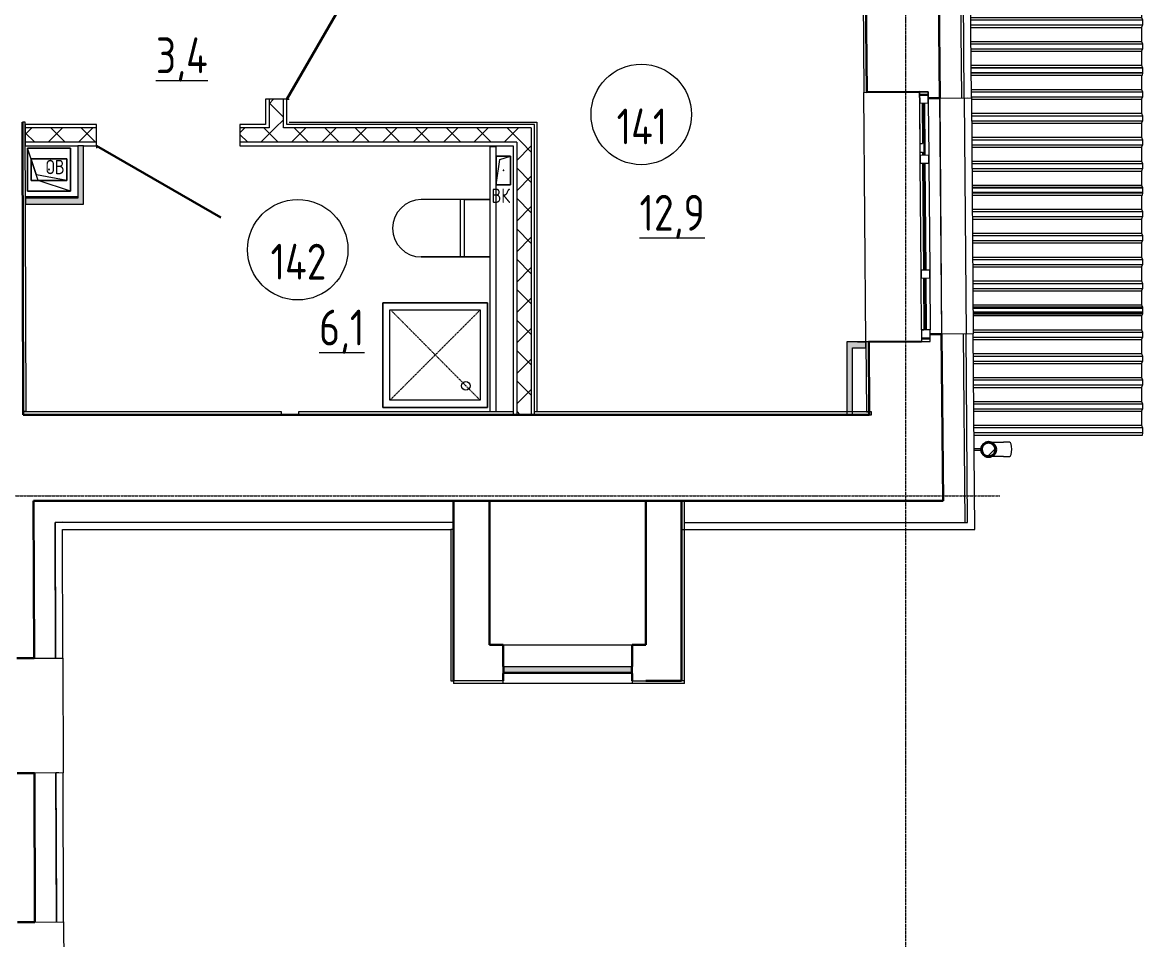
# Model space of a CAD drawing. Header units: millimetres. Extents: x 504091 to 2165846, y 135022 to 442887.
# Drawn here: x 755046 to 762858, y 275534 to 281928 of the extents above; entities that cross this region are included whole.
import ezdxf

# ---------------------------------------------------------------- set-up
doc = ezdxf.new("R2010")
doc.units = ezdxf.units.MM
for name, pattern in [('ADSK_Линия сетки', [25, 20, -2.5, 0, -2.5]), ('Hidden', [7.14375, 4.7625, -2.38125]), ('осеваяX2', [4, 2.5, -0.5, 0.5, -0.5])]:
    doc.linetypes.add(name, pattern=pattern)
for name, color, linetype, lineweight in [('_ Окна', 7, 'Continuous', 30), ('Аннотация', 7, 'Continuous', 9), ('Двери', 7, 'Continuous', 20), ('Марки помещений', 7, 'Continuous', 20), ('Обобщенные модели', 7, 'Continuous', 18), ('Окна', 7, 'Continuous', 18), ('Оси', 165, 'осеваяX2', 13), ('Перекрытие', 7, 'Continuous', 18), ('Сантехника', 7, 'Continuous', 18), ('Стены внутренние', 7, 'Continuous', 18), ('Стены наружные', 7, 'Continuous', 18), ('Стены несущие', 7, 'Continuous', 30), ('Стены отделка', 7, 'Continuous', 30), ('Стены штриховка', 7, 'Continuous', 18)]:
    doc.layers.add(name, color=color, linetype=linetype, lineweight=lineweight)
doc.styles.add('ГОСТ 2.304', font='CS_Gost2304.shx')
pattern_1 = [(45, (705858.08, 270333.52), (-106.066, 106.066), []), (135, (705858.08, 270333.52), (-106.066, -106.066), [])]

# ---------------------------------------------------------------- blocks, each defined once
blk = doc.blocks.new('AC_Дверь_Однопольная_Деревянная - 1000х2100 композит Д24л-3634978-План 1-го этажа')
at = {"layer": 'Двери', "lineweight": 30}
blk.add_line((500, 75), (-366, 575), dxfattribs=at)
blk = doc.blocks.new('Shower Tray _1_ - 730 x 730mm-665911-План 1-го этажа')
at = {"layer": 'Сантехника'}
for p, q in [((-365, 365), (-365, -365)), ((365, 365), (-365, 365)), ((-365, -365), (-365, 365)), ((-365, 365), (365, 365)), ((-315, -315), (-315, 315)), ((-315, 315), (315, 315)), ((315, 315), (315, -315)), ((365, -365), (365, 365)), ((365, 365), (365, -365)), ((-365, -365), (365, -365)), ((365, -365), (-365, -365)), ((315, -315), (-315, -315))]:
    blk.add_line(p, q, dxfattribs=at)
at = {"layer": 'Сантехника', "color": 8, "linetype": 'Hidden', "lineweight": 9, "true_color": 0x808080}
for p, q in [((-315, -315), (315, 315)), ((-315, 315), (304.3, -309.7))]:
    blk.add_line(p, q, dxfattribs=at)
at = {"layer": 'Сантехника'}
blk.add_circle((-215, 215), 30, dxfattribs=at)
blk = doc.blocks.new('SND_2D_Унитаз1 - 700x400-V2-План 1-го этажа')
at = {"layer": 'Сантехника'}
for p, q in [((-200, 160), (-200, -320)), ((-200, -20), (-200, 160)), ((200, -320), (200, 160)), ((200, 160), (200, -20)), ((-200, -20), (-200, -320)), ((200, -20), (-200, -20)), ((-200, -50), (200, -50)), ((200, -20), (200, -320))]:
    blk.add_line(p, q, dxfattribs=at)
blk.add_arc((0, -320), 200, 180, 360, dxfattribs=at)
blk.add_arc((0, -320), 200, 180, 360, dxfattribs=at)
blk = doc.blocks.new('Водосток - Тип 1 _карниз больше 490мм_-5167118-План 1-го этажа')
at = {"layer": 'Обобщенные модели', "lineweight": 9}
h = blk.add_hatch(dxfattribs=at)
h.set_pattern_fill('FP_12', color=256, style=0, pattern_type=2)
h.set_pattern_definition([(134.537, (8289.9, -55833.66), (-106.91965, -105.20546), [])])
h.paths.add_polyline_path([(173.7, 148.9), (173.3, 172), (164.1, 191.2), (146.7, 205), (125, 210), (103.3, 205), (85.9, 191.2), (76.3, 171.1), (77.4, 146.5), (85.9, 128.8), (103.3, 115), (126.1, 110.3), (146.7, 115), (164.1, 128.8), (173.6, 148.5)])
at = {"layer": 'Обобщенные модели'}
for p, q in [((75, 306.2), (75, 263.6)), ((175, 263.6), (175, 306.2)), ((120, 109.1), (120, 60)), ((130, 60), (130, 109.1))]:
    blk.add_line(p, q, dxfattribs=at)
at = {"layer": 'Обобщенные модели', "flags": 128}
for points in [[(75, 173), (75, 174.3), (75, 177), (75, 179.8), (75, 182.9), (75, 186.2), (75, 189.7), (75, 193.4), (75, 197.2), (75, 201.3), (75, 205.5), (75, 209.9), (75, 214.4), (75, 219.1), (75, 224), (75, 229), (75, 234.1), (75, 239.3), (75, 244.6), (75, 250.1), (75, 255.6), (75, 261.3), (75, 263.6)], [(175, 263.6), (175, 258), (175, 252.4), (175, 246.9), (175, 241.5), (175, 236.2), (175, 231.1), (175, 226), (175, 221.1), (175, 216.4), (175, 211.8), (175, 207.3), (175, 203), (175, 198.9), (175, 194.9), (175, 191.2), (175, 187.6), (175, 184.3), (175, 181.1), (175, 178.1), (175, 175.4), (175, 173)]]:
    blk.add_lwpolyline(points, dxfattribs=at)
at = {"layer": 'Обобщенные модели'}
for start, end in [(90, 270), (270, 90)]:
    blk.add_arc((125, 160), 52, start, end, dxfattribs=at)
at = {"layer": 'Обобщенные модели', "lineweight": 40}
for start, end in [(90, 270), (270, 90)]:
    blk.add_arc((125, 160), 50, start, end, dxfattribs=at)
at = {"layer": 'Обобщенные модели'}
for start_param, end_param in [(4.712389, 6.283185), (3.141593, 4.712389)]:
    blk.add_ellipse((125, 306.2), major_axis=(-50, 0), ratio=0.309017, start_param=start_param, end_param=end_param, dxfattribs=at)
blk = doc.blocks.new('GM_Отверстие прямоугольное _в плите_ - Отверстие-1433289-План 1-го этажа')
at = {"layer": 'Обобщенные модели'}
for p, q in [((-50, -100), (-50, 100)), ((-50, 100), (50, 100)), ((50, 100), (-50, 100)), ((-50, 100), (-50, -100)), ((-25, 75), (50, 100)), ((50, 100), (50, -100)), ((50, -100), (50, 100)), ((-50, -100), (-25, 75)), ((50, -100), (-50, -100)), ((-50, -100), (50, -100))]:
    blk.add_line(p, q, dxfattribs=at)
for start, end in [(360, 180), (180, 360), (60, 165), (300, 360), (195, 270)]:
    blk.add_arc((0, 0), 2.5, start, end, dxfattribs=at)
blk = doc.blocks.new('Roof Cladding - 833x50mm-3052797-План 1-го этажа')
at = {"layer": 'Обобщенные модели'}
for p, q in [((55817.8, 9602.4), (56999.8, 9602.4)), ((55818.1, 9567.4), (56999.8, 9567.4)), ((55818.2, 9550.4), (56991.3, 9550.4)), ((56993.1, 9553.9), (56991.3, 9550.4)), ((56991.3, 9550.4), (56991.3, 9452.7)), ((56999.8, 9567.4), (56998, 9563.8)), ((56999.8, 9602.4), (56999.8, 9567.4)), ((55819, 9452.7), (56991.3, 9452.7)), ((56991.3, 9452.7), (56999.8, 9435.7)), ((55819.2, 9435.7), (56999.8, 9435.7)), ((55819.5, 9400.7), (56999.8, 9400.7)), ((55819.6, 9383.7), (56991.3, 9383.7)), ((56999.8, 9400.7), (56991.3, 9383.7)), ((56991.3, 9383.7), (56991.3, 9286)), ((56999.8, 9435.7), (56999.8, 9400.7)), ((55820.4, 9286), (56991.3, 9286)), ((55820.5, 9269), (56999.8, 9269)), ((55820.8, 9234), (56999.8, 9234)), ((56991.3, 9286), (56999.8, 9269)), ((56999.8, 9234), (56991.3, 9217)), ((56999.8, 9269), (56999.8, 9234)), ((55820.9, 9217), (56991.3, 9217)), ((56991.3, 9217), (56991.3, 9119.3)), ((55821.7, 9119.3), (56991.3, 9119.3)), ((55821.9, 9102.3), (56999.8, 9102.3)), ((55822.2, 9067.3), (56999.8, 9067.3)), ((56991.3, 9119.3), (56999.8, 9102.3)), ((56999.8, 9067.3), (56991.3, 9050.3)), ((56999.8, 9102.3), (56999.8, 9067.3)), ((55822.3, 9050.3), (56991.3, 9050.3)), ((56991.3, 9050.3), (56991.3, 8952.6)), ((55823.1, 8952.6), (56991.3, 8952.6)), ((55823.2, 8935.6), (56999.8, 8935.6)), ((56991.3, 8952.6), (56999.8, 8935.6)), ((56999.8, 8935.6), (56999.8, 8900.6)), ((55823.5, 8900.6), (56999.8, 8900.6)), ((55823.6, 8883.6), (56991.3, 8883.6)), ((56999.8, 8900.6), (56991.3, 8883.6)), ((56991.3, 8883.6), (56991.3, 8785.9)), ((55824.4, 8785.9), (56991.3, 8785.9)), ((56999.8, 8768.9), (55824.6, 8768.9)), ((56991.3, 8785.9), (56999.8, 8768.9)), ((56999.8, 8768.9), (56999.8, 8733.9)), ((56999.8, 8733.9), (55824.8, 8733.9)), ((56996.3, 8713.9), (55825, 8713.9)), ((56999.8, 8733.9), (56996.3, 8713.9))]:
    blk.add_line(p, q, dxfattribs=at)
blk = doc.blocks.new('Roof Cladding - 833x50mm-V20-План 1-го этажа')
at = {"layer": 'Обобщенные модели'}
for p, q in [((55811, 10442.4), (56999.8, 10442.4)), ((55811.3, 10407.4), (56999.8, 10407.4)), ((56999.8, 10442.4), (56999.8, 10407.4)), ((56991.3, 10388.9), (56991.3, 10292.7)), ((55812.2, 10292.7), (56991.3, 10292.7)), ((55812.4, 10275.7), (56999.8, 10275.7)), ((55812.7, 10240.7), (56999.8, 10240.7)), ((56991.3, 10292.7), (56999.8, 10275.7)), ((56999.8, 10240.7), (56991.3, 10223.7)), ((56999.8, 10275.7), (56999.8, 10240.7)), ((55812.8, 10223.7), (56991.3, 10223.7)), ((56991.3, 10223.7), (56991.3, 10126)), ((55813.6, 10126), (56991.3, 10126)), ((55813.7, 10109), (56999.8, 10109)), ((56991.3, 10126), (56999.8, 10109)), ((56999.8, 10109), (56999.8, 10074)), ((55814, 10074), (56999.8, 10074)), ((55814.1, 10057), (56991.3, 10057)), ((56999.8, 10074), (56991.3, 10057)), ((56991.3, 10057), (56991.3, 9959.3)), ((55814.9, 9959.3), (56991.3, 9959.3)), ((55815.1, 9942.3), (56999.8, 9942.3)), ((56991.3, 9959.3), (56999.8, 9942.3)), ((56999.8, 9942.3), (56999.8, 9907.3)), ((55815.4, 9907.3), (56999.8, 9907.3)), ((55815.5, 9890.3), (56991.3, 9890.3)), ((56999.8, 9907.3), (56991.3, 9890.3)), ((56991.3, 9890.3), (56991.3, 9792.6)), ((55816.3, 9792.6), (56991.3, 9792.6)), ((55816.4, 9775.6), (56999.8, 9775.6)), ((56991.3, 9792.6), (56999.8, 9775.6)), ((56999.8, 9775.6), (56999.8, 9740.6)), ((55816.7, 9740.6), (56999.8, 9740.6)), ((55816.8, 9723.6), (56991.3, 9723.6)), ((56999.8, 9740.6), (56991.3, 9723.6)), ((56991.3, 9723.6), (56991.3, 9625.9)), ((55817.6, 9625.9), (56991.3, 9625.9)), ((56999.8, 9608.9), (55817.8, 9608.9)), ((56991.3, 9625.9), (56999.8, 9608.9)), ((56999.8, 9608.9), (56999.8, 9573.9)), ((56999.8, 9573.9), (55818.1, 9573.9)), ((56996.3, 9553.9), (55818.2, 9553.9)), ((56998, 9563.8), (56996.3, 9553.9))]:
    blk.add_line(p, q, dxfattribs=at)
blk = doc.blocks.new('Roof Cladding - 833x50mm-V21-План 1-го этажа')
at = {"layer": 'Обобщенные модели'}
for p, q in [((55804.3, 11277.4), (56999.8, 11277.4)), ((56999.8, 11277.4), (56999.8, 11242.4)), ((55804.6, 11242.4), (56999.8, 11242.4)), ((56991.3, 11223.9), (56991.3, 11127.7)), ((55806.2, 11127.7), (56991.3, 11127.7)), ((55806.2, 11110.7), (56999.8, 11110.7)), ((56991.3, 11127.7), (56999.8, 11110.7)), ((56999.8, 11110.7), (56999.8, 11075.7)), ((55806.2, 11075.7), (56999.8, 11075.7)), ((55806.2, 11058.7), (56991.3, 11058.7)), ((56999.8, 11075.7), (56991.3, 11058.7)), ((56991.3, 11058.7), (56991.3, 10961)), ((55806.8, 10961), (56991.3, 10961)), ((55807, 10944), (56999.8, 10944)), ((56991.3, 10961), (56999.8, 10944)), ((56999.8, 10944), (56999.8, 10909)), ((55807.3, 10909), (56999.8, 10909)), ((55807.4, 10892), (56991.3, 10892)), ((56999.8, 10909), (56991.3, 10892)), ((56991.3, 10892), (56991.3, 10794.3)), ((55808.2, 10794.3), (56991.3, 10794.3)), ((56991.3, 10794.3), (56999.8, 10777.3)), ((55808.3, 10777.3), (56999.8, 10777.3)), ((55808.6, 10742.3), (56999.8, 10742.3)), ((55808.7, 10725.3), (56991.3, 10725.3)), ((56999.8, 10742.3), (56991.3, 10725.3)), ((56991.3, 10725.3), (56991.3, 10627.6)), ((56999.8, 10777.3), (56999.8, 10742.3)), ((55809.5, 10627.6), (56991.3, 10627.6)), ((56991.3, 10627.6), (56999.8, 10610.6)), ((55809.7, 10610.6), (56999.8, 10610.6)), ((55810, 10575.6), (56999.8, 10575.6)), ((55810.1, 10558.6), (56991.3, 10558.6)), ((56999.8, 10575.6), (56991.3, 10558.6)), ((56991.3, 10558.6), (56991.3, 10460.9)), ((56999.8, 10610.6), (56999.8, 10575.6)), ((55810.9, 10460.9), (56991.3, 10460.9)), ((56999.8, 10443.9), (55811, 10443.9)), ((56999.8, 10408.9), (55811.3, 10408.9)), ((56991.3, 10460.9), (56999.8, 10443.9)), ((56999.5, 10407.4), (56996.3, 10388.9)), ((56999.8, 10443.9), (56999.8, 10408.9)), ((56996.3, 10388.9), (55811.5, 10388.9))]:
    blk.add_line(p, q, dxfattribs=at)
blk = doc.blocks.new('Roof Cladding - 833x50mm-V22-План 1-го этажа')
at = {"layer": 'Обобщенные модели'}
for p, q in [((55797.5, 12112.4), (56999.8, 12112.4)), ((56999.8, 12112.4), (56999.8, 12077.4)), ((55797.8, 12077.4), (56999.8, 12077.4)), ((55797.9, 12060.4), (56991.3, 12060.4)), ((56993.1, 12063.9), (56991.3, 12060.4)), ((56991.3, 12060.4), (56991.3, 11962.7)), ((56999.8, 12077.4), (56998, 12073.8)), ((55798.7, 11962.7), (56991.3, 11962.7)), ((56991.3, 11962.7), (56999.8, 11945.7)), ((55798.9, 11945.7), (56999.8, 11945.7)), ((55799.2, 11910.7), (56999.8, 11910.7)), ((55799.3, 11893.7), (56991.3, 11893.7)), ((56999.8, 11910.7), (56991.3, 11893.7)), ((56991.3, 11893.7), (56991.3, 11796)), ((56999.8, 11945.7), (56999.8, 11910.7)), ((55800.1, 11796), (56991.3, 11796)), ((56991.3, 11796), (56999.8, 11779)), ((55800.2, 11779), (56999.8, 11779)), ((55800.5, 11744), (56999.8, 11744)), ((55800.6, 11727), (56991.3, 11727)), ((56999.8, 11744), (56991.3, 11727)), ((56991.3, 11727), (56991.3, 11629.3)), ((56999.8, 11779), (56999.8, 11744)), ((55801.4, 11629.3), (56991.3, 11629.3)), ((55801.6, 11612.3), (56999.8, 11612.3)), ((55801.9, 11577.3), (56999.8, 11577.3)), ((56991.3, 11629.3), (56999.8, 11612.3)), ((56999.8, 11577.3), (56991.3, 11560.3)), ((56999.8, 11612.3), (56999.8, 11577.3)), ((55802, 11560.3), (56991.3, 11560.3)), ((56991.3, 11560.3), (56991.3, 11462.6)), ((55802.8, 11462.6), (56991.3, 11462.6)), ((55802.9, 11445.6), (56999.8, 11445.6)), ((55803.2, 11410.6), (56999.8, 11410.6)), ((56991.3, 11462.6), (56999.8, 11445.6)), ((56999.8, 11410.6), (56991.3, 11393.6)), ((56999.8, 11445.6), (56999.8, 11410.6)), ((55803.3, 11393.6), (56991.3, 11393.6)), ((56991.3, 11393.6), (56991.3, 11295.9)), ((55804.1, 11295.9), (56991.3, 11295.9)), ((56999.8, 11278.9), (55804.3, 11278.9)), ((56991.3, 11295.9), (56999.8, 11278.9)), ((56999.8, 11278.9), (56999.8, 11243.9)), ((56999.8, 11243.9), (55804.5, 11243.9)), ((56996.3, 11223.9), (55804.7, 11223.9)), ((56999.5, 11242.4), (56996.3, 11223.9))]:
    blk.add_line(p, q, dxfattribs=at)
blk = doc.blocks.new('окно трехпол с фрамугой - 1700-2320_h_ _нов_ ок4_-4264301-План 1-го этажа')
at = {"layer": '_ Окна', "lineweight": 18}
for p, q in [((-870, 115), (-870, 175)), ((-870, 175), (-790, 175)), ((-790, 175), (-790, 115)), ((-430, 115), (-430, 175)), ((-430, 175), (-370, 175)), ((-370, 175), (-370, 115)), ((370, 115), (370, 175)), ((370, 175), (430, 175)), ((430, 175), (430, 115)), ((790, 175), (790, 115)), ((870, 175), (790, 175)), ((870, 115), (870, 175)), ((-790, 115), (-870, 115)), ((-370, 115), (-430, 115)), ((430, 115), (370, 115)), ((790, 115), (870, 115))]:
    blk.add_line(p, q, dxfattribs=at)
at = {"layer": '_ Окна'}
for p, q in [((-850, 115), (-850, 175)), ((850, 115), (850, 175)), ((-790, 145), (-430, 145)), ((-370, 145), (370, 145)), ((430, 145), (790, 145))]:
    blk.add_line(p, q, dxfattribs=at)
at = {"layer": 'Окна'}
for p, q in [((-870, 175), (-870, 115)), ((-790, 175), (-870, 175)), ((-790, 175), (-430, 175)), ((-370, 175), (-430, 175)), ((-370, 175), (370, 175)), ((430, 175), (370, 175)), ((430, 175), (790, 175)), ((870, 175), (790, 175)), ((870, 115), (870, 175)), ((-870, 115), (-790, 115)), ((-430, 115), (-790, 115)), ((-430, 115), (-370, 115)), ((370, 115), (-370, 115)), ((370, 115), (430, 115)), ((790, 115), (430, 115)), ((790, 115), (870, 115))]:
    blk.add_line(p, q, dxfattribs=at)
blk = doc.blocks.new('GM_Отверстие прямоугольное _в плите_ - Отверстие-2450338-План 1-го этажа')
at = {"layer": 'Обобщенные модели'}
for p, q in [((-150, -150), (-150, 150)), ((-150, 150), (150, 150)), ((150, 150), (-150, 150)), ((-150, 150), (-150, -150)), ((-75, 75), (150, 150)), ((150, 150), (150, -150)), ((150, -150), (150, 150)), ((-150, -150), (-75, 75)), ((150, -150), (-150, -150)), ((-150, -150), (150, -150))]:
    blk.add_line(p, q, dxfattribs=at)
for start, end in [(360, 180), (180, 360), (60, 165), (300, 360), (195, 270)]:
    blk.add_arc((0, 0), 2.5, start, end, dxfattribs=at)
blk = doc.blocks.new('GM_Отверстие прямоугольное _в плите_ - Отверстие-V42-План 1-го этажа')
at = {"layer": 'Обобщенные модели'}
for p, q in [((-75, -125), (-75, 125)), ((-75, 125), (75, 125)), ((75, 125), (-75, 125)), ((-75, 125), (-75, -125)), ((-75, -125), (-37.5, 87.5)), ((-37.5, 87.5), (75, 125)), ((75, 125), (75, -125)), ((75, -125), (75, 125)), ((75, -125), (-75, -125)), ((-75, -125), (75, -125))]:
    blk.add_line(p, q, dxfattribs=at)
for start, end in [(360, 180), (180, 360), (60, 165), (300, 360), (195, 270)]:
    blk.add_arc((0, 0), 2.5, start, end, dxfattribs=at)
blk = doc.blocks.new('Жалюзи помышленые - 900 x700 мм-2348938-План 1-го этажа')
at = {"layer": 'Окна', "true_color": 0x373f43}
for points in [[(-419.1, -21.2), (445, -21.2), (447.5, -18.7), (-447.5, -18.7), (-445, -21.2)], [(445, -61), (445, -21.2), (-445, -21.2), (-445, -61), (442.3, -61)], [(442.3, -63.7), (445, -61), (-445, -61), (-442.3, -63.7), (441.2, -63.7)], [(400, -66.2), (402.5, -63.7), (-402.5, -63.7), (-400, -66.2)], [(-400, -68.7), (400, -68.7), (400, -66.2), (-400, -66.2)]]:
    blk.add_hatch(color=149, dxfattribs=at).paths.add_polyline_path(points)
at = {"layer": '_ Окна', "lineweight": 18}
for p, q in [((-450, -18.7), (-447.5, -18.7)), ((-450, -68.7), (-450, -18.7)), ((-400, -68.7), (-450, -68.7)), ((-447.5, -18.7), (-445, -21.2)), ((-445, -21.2), (-445, -61)), ((-445, -61), (-442.3, -63.7)), ((-442.3, -63.7), (-402.5, -63.7)), ((-402.5, -63.7), (-400, -66.2)), ((-400, -66.2), (-400, -68.7)), ((400, -66.2), (402.5, -63.7)), ((400, -68.7), (400, -66.2)), ((450, -68.7), (400, -68.7)), ((402.5, -63.7), (442.3, -63.7)), ((442.3, -63.7), (445, -61)), ((445, -21.2), (447.5, -18.7)), ((445, -61), (445, -21.2)), ((447.5, -18.7), (450, -18.7)), ((450, -18.7), (450, -68.7))]:
    blk.add_line(p, q, dxfattribs=at)
at = {"layer": 'Окна'}
for p, q in [((-447.5, -18.7), (447.5, -18.7)), ((445, -21.2), (-445, -21.2)), ((445, -61), (-445, -61)), ((-402.5, -63.7), (402.5, -63.7)), ((400, -66.2), (-400, -66.2)), ((400, -68.7), (-400, -68.7))]:
    blk.add_line(p, q, dxfattribs=at)
blk = doc.blocks.new('Окна 24 - Окна 3-2507344-План 1-го этажа')
at = {"layer": 'Окна'}
for p, q in [((55446.8, 10959.8), (55462.8, 10959.9)), ((55449.7, 10600.3), (55447.5, 10879.4)), ((55463.5, 10879.5), (55465.7, 10600.5)), ((55449.7, 10600.3), (55465.7, 10600.5)), ((55450.2, 10539.8), (55466.2, 10540)), ((55450.4, 10519.4), (55450.2, 10539.8)), ((55466.2, 10540), (55466.4, 10519.5)), ((55456.9, 9719.9), (55450.9, 10459.4)), ((55466.9, 10459.5), (55472.9, 9720)), ((55456.9, 9719.9), (55472.9, 9720)), ((55460.3, 9300.4), (55457.4, 9659.4)), ((55473.4, 9659.5), (55476.3, 9300.6)), ((55460.3, 9300.4), (55476.3, 9300.6))]:
    blk.add_line(p, q, dxfattribs=at)
blk = doc.blocks.new('ADSK_Марка_Помещение_ОдноЗначение - Номер-159740-План 1-го этажа')
at = {"layer": 'Марки помещений'}
blk.add_circle((0, 0), 3.5, dxfattribs=at)

msp = doc.modelspace()

# ---------------------------------------------------------------- hatches: boundary and pattern name
at = {"layer": 'Стены внутренние', "lineweight": 9}
h = msp.add_hatch(dxfattribs=at)
h.set_pattern_fill('FP_6', color=256, style=0, pattern_type=2)
h.set_pattern_definition(pattern_1)
h.paths.add_polyline_path([(756765.9706, 281192.2991), (756865.9706, 281192.2991), (756865.9706, 281392.9486), (756765.9706, 281392.9486), (756765.9706, 281217.2991)])
h.paths.add_polyline_path([(756765.9706, 282392.9486), (756865.9706, 282392.9486), (756865.9706, 283292.9486), (756765.9706, 283292.9486), (756765.9706, 282395.0247)])
h = msp.add_hatch(dxfattribs=at)
h.set_pattern_fill('FP_6', color=256, style=0, pattern_type=2)
h.set_pattern_definition(pattern_1)
h.paths.add_polyline_path([(758308.0777, 281092.2991), (758593.0777, 281092.2991), (758593.0777, 281192.2991), (756563.0777, 281192.2991), (756563.0777, 281092.2991), (757178.0665, 281092.2991)])
h.paths.add_polyline_path([(755066.8945, 281092.2991), (755563.0777, 281092.2991), (755563.0777, 281192.2991), (755066.356, 281192.2991), (755066.356, 281092.2991)])
at = {"layer": 'Стены внутренние'}
for points in [[(755471.8594, 280662.2991), (755471.8594, 281067.2991), (755431.8594, 281067.2991), (755431.8594, 280662.2991), (755458.0582, 280662.2991)], [(755431.8594, 280662.2991), (755431.8594, 280702.2991), (755067.9269, 280702.2991), (755068.0489, 280662.2991), (755072.453, 280662.2991)], [(760928.1063, 279660.3437), (760927.787, 279700.3437), (760795.538, 279699.7511), (760796.3328, 279660.3437), (760927.787, 279660.3437)], [(760831.522, 279212.9486), (760835.538, 279212.9486), (760835.538, 279660.3437), (760795.538, 279660.3437), (760795.538, 279212.9486)]]:
    msp.add_hatch(color=256, dxfattribs=at).paths.add_polyline_path(points)
at = {"layer": 'Стены внутренние', "lineweight": 9}
h = msp.add_hatch(dxfattribs=at)
h.set_pattern_fill('FP_6', color=256, style=0, pattern_type=2)
h.set_pattern_definition(pattern_1)
h.paths.add_polyline_path([(758493.0777, 279192.9486), (758593.0777, 279192.9486), (758592.7406, 281092.2991), (758493.0777, 281092.2991), (758493.0777, 279699.7511)])

# ---------------------------------------------------------------- linework, layer by layer
at = {"layer": 'Оси', "linetype": 'ADSK_Линия сетки'}
for p, q in [((761207.643, 263323.4727), (761207.643, 314443.584)), ((694211.5079, 278628.5198), (761862.9306, 278628.5198))]:
    msp.add_line(p, q, dxfattribs=at)
at = {"layer": 'Перекрытие'}
for p, q in [((756890.9706, 281392.9486), (756906.8706, 281392.9486)), ((756906.8706, 281233.1991), (758633.0777, 281233.1991)), ((758633.0777, 281233.1991), (758633.0777, 279212.8209)), ((755563.0777, 281067.2991), (755563.0777, 281051.3991)), ((755431.8594, 280712.2991), (755067.8964, 280712.2991)), ((760868.8147, 279700.3437), (760927.7789, 279700.8206))]:
    msp.add_line(p, q, dxfattribs=at)
at = {"layer": 'Стены внутренние'}
for p, q in [((760927.7789, 279700.8206), (760913.7067, 281440.7637)), ((761443.334, 281400.0457), (761456.6378, 279755.0995)), ((761614.0484, 281401.2647), (761634.0478, 281401.4264)), ((758308.0777, 279212.9486), (758308.0777, 281059.7991)), ((758348.0777, 281059.7991), (758308.0777, 281059.7991)), ((758348.0777, 281059.7991), (758348.0777, 279212.9486)), ((758398.0777, 277589.0605), (759298.0777, 277589.0605))]:
    msp.add_line(p, q, dxfattribs=at)
at = {"layer": 'Стены наружные'}
for p, q in [((761457.3572, 279755.1053), (761444.0533, 281400.0515)), ((761614.0491, 281401.2647), (761627.3516, 279756.4802)), ((761664.0461, 281401.8308), (761677.35, 279756.8846)), ((755327.6527, 277495.9309), (755330.0895, 276695.9346)), ((758053.0805, 277339.0605), (758053.0805, 277319.0605)), ((759663.0777, 277319.0605), (758053.0805, 277319.0605)), ((758398.0777, 277319.0605), (758398.0777, 277339.0605)), ((759298.0777, 277339.0605), (759298.0777, 277319.0605)), ((759663.0777, 277339.0605), (759643.0777, 277339.0605)), ((759663.0777, 277319.0605), (759663.0777, 277339.0605)), ((755280.0818, 276698.375), (755300.0817, 276698.4359)), ((755280.0897, 276695.7823), (755280.0818, 276698.375)), ((755300.0817, 276698.4359), (755300.0896, 276695.8432)), ((755333.2535, 275657.1739), (755335.6903, 274857.1777))]:
    msp.add_line(p, q, dxfattribs=at)
at = {"layer": 'Стены несущие'}
for p, q in [((761443.334, 281400.0457), (761422.3962, 283988.8775)), ((760933.7061, 281440.9255), (760923.5242, 282699.8561)), ((760933.7061, 281440.9255), (761302.9746, 281443.912)), ((761363.3366, 281399.3987), (761443.334, 281400.0457)), ((755052.4823, 279192.9486), (755046.27, 281232.4364)), ((761456.6378, 279755.0995), (761376.6404, 279754.4525)), ((761466.037, 278592.9486), (761456.6378, 279755.0995)), ((761317.0468, 279703.9689), (760947.0589, 279700.9765)), ((760947.0589, 279700.9765), (760947.067, 279699.9766)), ((760947.067, 279699.9766), (760947.7863, 279699.9824)), ((760947.7863, 279699.9824), (760951.7172, 279213.9527)), ((761377.0529, 279703.4542), (761377.0448, 279704.4542)), ((760951.1677, 279192.9486), (755052.4823, 279192.9486)), ((760951.7172, 279213.9527), (760950.9978, 279213.9468)), ((760950.9978, 279213.9468), (760951.1677, 279192.9486)), ((755124.3099, 278593.0656), (755127.6536, 277495.3217)), ((755124.3102, 278592.9486), (761466.037, 278592.9486)), ((758053.0777, 277339.0605), (758053.0777, 278592.9486)), ((758303.0777, 277589.0605), (758303.0777, 278592.9486)), ((759393.0777, 278592.9486), (759393.0777, 277589.0605)), ((759643.0777, 278592.9486), (759643.0777, 277339.0605)), ((758398.0777, 277589.0605), (758303.0777, 277589.0605)), ((758398.0777, 277439.0605), (758398.0777, 277589.0605)), ((759393.0777, 277589.0605), (759298.0777, 277589.0605)), ((759298.0777, 277589.0605), (759298.0777, 277439.0605)), ((755007.6541, 277494.9562), (755127.6536, 277495.3217)), ((758398.0777, 277339.0605), (758398.0777, 277389.0605)), ((759298.0777, 277389.0605), (759298.0777, 277339.0605)), ((759393.0777, 277339.0605), (759643.0777, 277339.0605)), ((755130.0904, 276695.3254), (755010.0909, 276694.9599)), ((755133.2545, 275656.5647), (755130.0904, 276695.3254)), ((755130.0904, 276695.3254), (755133.2545, 275656.5647)), ((755013.255, 275656.1992), (755133.2545, 275656.5647))]:
    msp.add_line(p, q, dxfattribs=at)
at = {"layer": 'Стены отделка', "lineweight": 9}
for p, q in [((761423.1156, 283988.8833), (761444.0533, 281400.0515)), ((761614.0478, 281401.4264), (761593.11, 283990.2582)), ((761664.0461, 281401.8308), (761643.1084, 283990.6626)), ((760903.5249, 282699.6944), (760913.7067, 281440.7637)), ((756890.9706, 281392.9486), (756740.9706, 281392.9486)), ((756740.9706, 281392.9486), (756740.9706, 281217.2991)), ((756890.9706, 281217.2991), (756890.9706, 281392.9486)), ((760913.7067, 281440.7637), (760933.7061, 281440.9255)), ((761444.0533, 281400.0515), (761664.0461, 281401.8308)), ((755066.3096, 281232.4975), (755046.3097, 281232.4365)), ((755046.3097, 281232.4365), (755052.4531, 279218.4426)), ((755072.453, 279218.5036), (755066.3096, 281232.4975)), ((755563.0777, 281217.2991), (755066.356, 281217.2991)), ((755066.356, 281217.2991), (755066.356, 281067.2991)), ((755563.0777, 281067.2991), (755563.0777, 281217.2991)), ((756740.9706, 281217.2991), (756563.0777, 281217.2991)), ((756563.0777, 281217.2991), (756563.0777, 281067.2991)), ((758618.0777, 281217.2991), (756890.9706, 281217.2991)), ((758618.0777, 279212.9486), (758618.0777, 281217.2991)), ((755066.356, 281067.2991), (755431.8594, 281067.2991)), ((755431.8594, 281067.2991), (755431.8594, 280702.2991)), ((755471.8594, 281067.2991), (755563.0777, 281067.2991)), ((755471.8594, 280662.2991), (755471.8594, 281067.2991)), ((756563.0777, 281067.2991), (758468.0777, 281067.2991)), ((758468.0777, 281067.2991), (758468.0777, 279212.9486)), ((755431.8594, 280702.2991), (755067.9269, 280702.2991)), ((755067.9269, 280702.2991), (755067.9269, 280662.2991)), ((755067.9269, 280662.2991), (755471.8594, 280662.2991)), ((761677.35, 279756.8846), (761457.3572, 279755.1053)), ((761457.3572, 279755.1053), (761466.7564, 278592.9486)), ((761637.9751, 278442.9486), (761627.3516, 279756.4802)), ((761688.3811, 278392.9486), (761677.35, 279756.8846)), ((760795.538, 279700.3437), (760795.538, 279192.9486)), ((760928.8147, 279700.3437), (760795.538, 279700.3437)), ((760835.538, 279192.9486), (760835.538, 279660.3437)), ((760835.538, 279660.3437), (760928.8147, 279660.3437)), ((760947.0589, 279700.9765), (760927.7789, 279700.8206)), ((760927.7789, 279700.8206), (760931.7179, 279213.7909)), ((760928.8147, 279660.3437), (760928.8147, 279700.3437)), ((760947.7863, 279699.9824), (760947.7783, 279700.9824)), ((755052.4531, 279218.4426), (755072.453, 279218.5036)), ((756852.4815, 279212.9486), (755052.4823, 279212.9486)), ((755052.4823, 279212.9486), (755052.4823, 279192.9486)), ((756852.2844, 279194.0201), (756852.4815, 279212.9486)), ((756955.1783, 279192.9486), (756852.2844, 279194.0201)), ((756972.488, 279212.9486), (756972.2798, 279192.9486)), ((758468.0777, 279212.9486), (756972.488, 279212.9486)), ((760967.569, 279212.9486), (758618.0777, 279212.9486)), ((760931.7179, 279213.7909), (760950.9978, 279213.9468)), ((760951.1677, 279192.9486), (760967.569, 279192.9486)), ((760967.569, 279192.9486), (760967.569, 279212.9486)), ((755274.3092, 278593.5225), (755124.3099, 278593.0656)), ((755274.3109, 278592.9486), (755274.3092, 278593.5225)), ((759663.0777, 277339.0605), (759663.0777, 278592.9486)), ((761466.7564, 278592.9486), (761466.037, 278592.9486)), ((755324.7672, 278443.2143), (755274.7675, 278443.062)), ((758053.0777, 278442.9486), (755274.7678, 278442.9486)), ((755324.768, 278442.9486), (755324.7672, 278443.2143)), ((759663.0777, 278442.9486), (761637.9751, 278442.9486)), ((755324.9203, 278392.9486), (758033.0777, 278392.9486)), ((755327.6527, 277495.9309), (755324.9203, 278392.9486)), ((758033.0777, 278392.9486), (758033.0777, 277339.0605)), ((759643.0777, 278392.9486), (761688.3811, 278392.9486)), ((755277.4865, 277550.3953), (755277.6529, 277495.7786)), ((755127.6536, 277495.3217), (755327.6527, 277495.9309)), ((755127.6536, 277495.3217), (755127.6536, 277495.3217)), ((758033.0777, 277339.0605), (758053.0777, 277339.0605)), ((755330.0895, 276695.9346), (755130.0904, 276695.3254)), ((755333.2535, 275657.1739), (755330.0895, 276695.9346)), ((755283.0759, 275715.4038), (755283.2538, 275657.0216)), ((755133.2545, 275656.5647), (755333.2535, 275657.1739))]:
    msp.add_line(p, q, dxfattribs=at)
at = {"layer": 'Стены штриховка'}
for p, q in [((761573.1107, 283990.0964), (761594.0484, 281401.2647)), ((756765.9706, 281392.9486), (756765.9706, 281192.2991)), ((756865.9706, 281192.2991), (756865.9706, 281392.9486)), ((755563.0777, 281192.2991), (755066.356, 281192.2991)), ((756765.9706, 281192.2991), (756563.0777, 281192.2991)), ((758593.0777, 281192.2991), (756865.9706, 281192.2991)), ((758593.0777, 281192.2991), (758593.0777, 279192.9486)), ((755563.0777, 281092.2991), (755066.356, 281092.2991)), ((755471.8594, 281067.2991), (755431.8594, 281067.2991)), ((758493.0777, 281092.2991), (756563.0777, 281092.2991)), ((758493.0777, 281092.2991), (758493.0777, 279192.9486)), ((761607.3523, 279756.3184), (761617.9745, 278442.9486)), ((758468.0777, 279212.9486), (758468.0777, 279192.9486)), ((758618.0777, 279192.9486), (758618.0777, 279212.9486)), ((755277.6529, 277495.7786), (755274.7675, 278443.062)), ((755274.7675, 278443.062), (755277.4865, 277550.3953)), ((758053.0777, 278392.9486), (758033.0777, 278392.9486)), ((758398.0777, 277339.0605), (758053.0777, 277339.0605)), ((759298.0777, 277339.0605), (759393.0777, 277339.0605)), ((755283.2538, 275657.0216), (755280.0897, 276695.7823)), ((755280.0897, 276695.7823), (755283.0759, 275715.4038))]:
    msp.add_line(p, q, dxfattribs=at)

# ---------------------------------------------------------------- block references
at = {"layer": 'Двери', "color": 8, "true_color": 0x7f7f7f}
for p, rotation in [((756815.9706, 281892.9486), 270), ((756063.0777, 281142.2991), 180)]:
    msp.add_blockref('AC_Дверь_Однопольная_Деревянная - 1000х2100 композит Д24л-3634978-План 1-го этажа', p, dxfattribs=dict(at, rotation=rotation))
at = {"layer": 'Марки помещений', "xscale": 99.99999999999993, "yscale": 99.99999999999993, "zscale": 99.99999999999993}
for p in [(759361.7888, 281286.5417), (756966.3777, 280343.5543)]:
    msp.add_blockref('ADSK_Марка_Помещение_ОдноЗначение - Номер-159740-План 1-го этажа', p, dxfattribs=at)
at = {"layer": 'Обобщенные модели'}
for name, p in [('Roof Cladding - 833x50mm-V22-План 1-го этажа', (705858.0777, 270333.5198)), ('Roof Cladding - 833x50mm-V21-План 1-го этажа', (705858.0777, 270333.5198)), ('GM_Отверстие прямоугольное _в плите_ - Отверстие-1433289-План 1-го этажа', (758400.5777, 280896.738)), ('Roof Cladding - 833x50mm-V20-План 1-го этажа', (705858.0777, 270333.5198)), ('Roof Cladding - 833x50mm-3052797-План 1-го этажа', (705858.0777, 270333.5198))]:
    msp.add_blockref(name, p, dxfattribs=at)
for name, p, rotation in [('GM_Отверстие прямоугольное _в плите_ - Отверстие-2450338-План 1-го этажа', (755231.8594, 280902.2991), 89.99999999999955), ('GM_Отверстие прямоугольное _в плите_ - Отверстие-V42-План 1-го этажа', (755231.8594, 280902.2991), 89.99999999999925), ('Водосток - Тип 1 _карниз больше 490мм_-5167118-План 1-го этажа', (761622.8653, 279074.7035), 270.4633818725631)]:
    msp.add_blockref(name, p, dxfattribs=dict(at, rotation=rotation))
at = {"layer": 'Окна', "rotation": 270.4633818725635}
msp.add_blockref('окно трехпол с фрамугой - 1700-2320_h_ _нов_ ок4_-4264301-План 1-го этажа', (761195.0145, 280573.0104), dxfattribs=at)
at = {"layer": 'Окна'}
for name, p in [('Окна 24 - Окна 3-2507344-План 1-го этажа', (705856.8562, 270484.5491)), ('Жалюзи помышленые - 900 x700 мм-2348938-План 1-го этажа', (758848.0777, 277457.7105))]:
    msp.add_blockref(name, p, dxfattribs=at)
at = {"layer": 'Сантехника'}
for name, p, rotation in [('SND_2D_Унитаз1 - 700x400-V2-План 1-го этажа', (758148.0777, 280492.9486), 269.9999999999991), ('Shower Tray _1_ - 730 x 730mm-665911-План 1-го этажа', (757923.9206, 279608.8486), 180)]:
    msp.add_blockref(name, p, dxfattribs=dict(at, rotation=rotation))

# ---------------------------------------------------------------- texts
at = {"layer": 'Аннотация', "color": 251, "lineweight": 9, "true_color": 0x4b4b4b, "char_height": 100, "width": 156.348, "attachment_point": 1, "line_spacing_factor": 1.022766, "style": 'ГОСТ 2.304'}
for s, insert in [('\\pt360,720,1080,1440,1800,2160,2520,2880,3240,3600,3960,4320,4680,5040,5400,5760,6120,6480,6840,7200,7560,7920,8280,8640,9000,9360,9720,10080,10440,10800,11160,11520;ОВ', (755209.0279, 280970.1605)), ('\\pt360,720,1080,1440,1800,2160,2520,2880,3240,3600,3960,4320,4680,5040,5400,5760,6120,6480,6840,7200,7560,7920,8280,8640,9000,9360,9720,10080,10440,10800,11160,11520;ВК', (758317.5267, 280770.1657))]:
    msp.add_mtext(s, dxfattribs=dict(at, insert=insert))
at = {"layer": 'Марки помещений', "lineweight": 9, "char_height": 250, "attachment_point": 5, "line_spacing_factor": 1.022766, "style": 'ГОСТ 2.304'}
for s, insert, width in [('\\pt450,900,1350,1800,2250,2700,3150,3600,4050,4500,4950,5400,5850,6300,6750,7200,7650,8100,8550,9000,9450,9900,10350,10800,11250,11700,12150,12600,13050,13500,13950,14400;{\\L3,4}', (756157.9592, 281669.5056), 423), ('\\pt450,900,1350,1800,2250,2700,3150,3600,4050,4500,4950,5400,5850,6300,6750,7200,7650,8100,8550,9000,9450,9900,10350,10800,11250,11700,12150,12600,13050,13500,13950,14400;141', (759366.7316, 281202.9599), 411.3), ('\\pt450,900,1350,1800,2250,2700,3150,3600,4050,4500,4950,5400,5850,6300,6750,7200,7650,8100,8550,9000,9450,9900,10350,10800,11250,11700,12150,12600,13050,13500,13950,14400;{\\L12,9}', (759577.2313, 280572.076), 518.4), ('\\pt450,900,1350,1800,2250,2700,3150,3600,4050,4500,4950,5400,5850,6300,6750,7200,7650,8100,8550,9000,9450,9900,10350,10800,11250,11700,12150,12600,13050,13500,13950,14400;142', (756971.7704, 280259.9725), 458.1), ('\\pt450,900,1350,1800,2250,2700,3150,3600,4050,4500,4950,5400,5850,6300,6750,7200,7650,8100,8550,9000,9450,9900,10350,10800,11250,11700,12150,12600,13050,13500,13950,14400;{\\L6,1}', (757273.1259, 279772.076), 357.3)]:
    msp.add_mtext(s, dxfattribs=dict(at, insert=insert, width=width))

doc.saveas('drawing.dxf')
